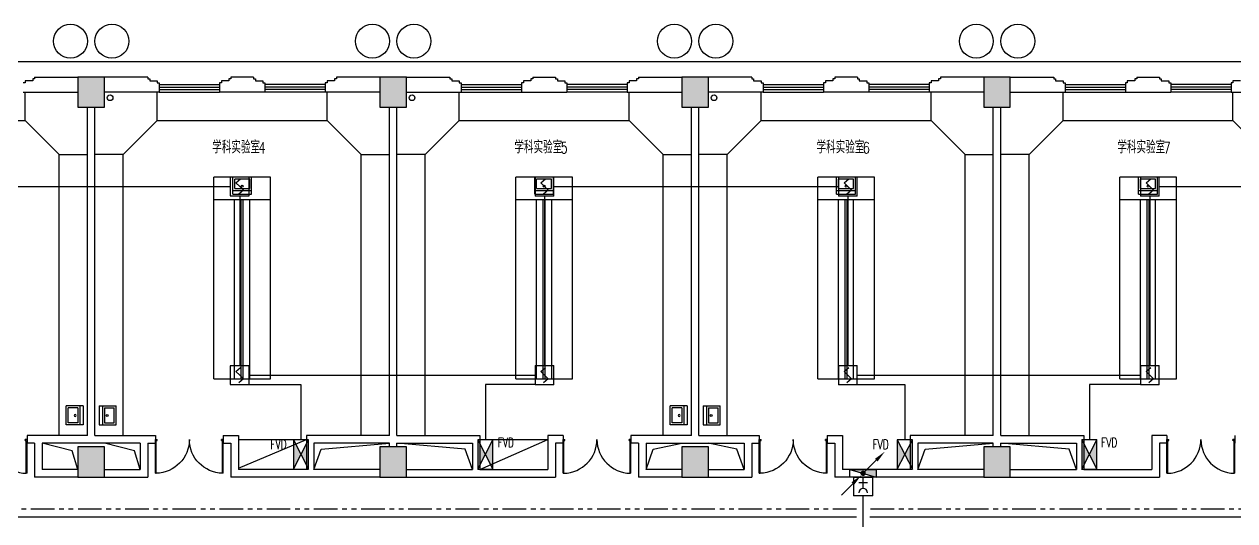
# Model space of a CAD drawing. Extents: x 190999 to 918899, y -200814 to 215286.
# Drawn here: x 586010 to 618082, y 94429 to 107586 of the extents above; entities that cross this region are included whole.
import ezdxf

# ---------------------------------------------------------------- set-up
doc = ezdxf.new("R2010")
doc.units = 0
doc.header["$LTSCALE"] = 1000
doc.header["$MEASUREMENT"] = 0
doc.linetypes.add('PHANTOM2', pattern=[1.25, 0.625, -0.125, 0.125, -0.125, 0.125, -0.125])
for name, color, linetype in [('00-EQUIP', 3, 'Continuous'), ('00-LWIRE', 4, 'Continuous'), ('00-WIRE-4', 6, 'Continuous'), ('A-墙线', 2, 'Continuous'), ('A-外包装修', 250, 'Continuous'), ('A-外窗', 145, 'Continuous'), ('A-家具', 250, 'Continuous'), ('A-门', 167, 'Continuous'), ('COLUMN', 2, 'Continuous'), ('EQUIP_消火栓', 1, 'Continuous'), ('PUB_HATCH', 250, 'Continuous'), ('房间名称', 7, 'Continuous'), ('暖通-风-说明', 3, 'Continuous'), ('洞口线', 165, 'Continuous'), ('雨水管', 151, 'Continuous')]:
    doc.layers.add(name, color=color, linetype=linetype)
doc.styles.add('_TCH_DIM', font='SIMPLEX', dxfattribs={"bigfont": 'GBCBIG'})
doc.styles.add('HZ-ZGBZ', font='romanc.shx', dxfattribs={"width": 0.65})
doc.styles.get("Standard").update_dxf_attribs({"font": 'simhei.ttf'})
doc.styles.add('XXK', font='romans.shx', dxfattribs={"width": 0.75, "bigfont": 'hzf.shx'})
doc.styles.add('zz-1', font='arial.ttf', dxfattribs={"width": 0.8})
doc.linetypes.add('BIG-DLINE', pattern='A,1,-0.15,["D",XXK,S=0.2,R=0,X=-0.1,Y=-0.09],-0.2', length=1.35)

# ---------------------------------------------------------------- blocks, each defined once
blk = doc.blocks.new('m1800')
at = {"layer": 'A-墙线'}
for p, q in [((-900, -100), (-900, 100)), ((900, -100), (900, 100))]:
    blk.add_line(p, q, dxfattribs=at)
at = {"layer": 'A-门'}
for p, q in [((-900, 900), (-900, 0)), ((-900, 900), (-880, 900)), ((-880, 900), (-880, 50)), ((880, 900), (880, 50)), ((900, 900), (880, 900)), ((900, 900), (900, 0)), ((-900, 50), (-870, 50)), ((-900, 0), (-850, 0)), ((-870, 50), (-870, 30)), ((-870, 30), (-850, 30)), ((-850, 30), (-850, 0)), ((850, 30), (850, 0)), ((870, 30), (850, 30)), ((900, 0), (850, 0)), ((870, 50), (870, 30)), ((900, 50), (870, 50))]:
    blk.add_line(p, q, dxfattribs=at)
for centre, start, end in [((-900, 0), 0, 88.7267), ((900, 0), 91.2733, 180)]:
    blk.add_arc(centre, 900, start, end, dxfattribs=at)
blk = doc.blocks.new('$TwtSys$00000434')
for p, q in [((-0.5, 0.5), (-0.5, -0.5)), ((-0.5, -0.5), (0.5, 0.5)), ((0.5, 0.5), (-0.5, 0.5)), ((0.5, -0.5), (0.5, 0.5)), ((-0.5, -0.5), (0.5, -0.5))]:
    blk.add_line(p, q)
blk.add_solid([(0.5, -0.5), (0.5, 0.5), (-0.5, -0.5)])
blk = doc.blocks.new('$plan$00001609')
at = {"linetype": 'Continuous'}
for p, q in [((0, -251), (0, 251)), ((0, 251), (450, 251)), ((93, -251), (93, 251)), ((146, -199), (146, 199)), ((146, 199), (397, 199)), ((397, 199), (397, -199)), ((450, 251), (450, -251)), ((0, -251), (450, -251)), ((146, -199), (397, -199))]:
    blk.add_line(p, q, dxfattribs=at)
blk.add_line((238, 2), (238, 0))
blk.add_arc((212, 0), 26, 4.716, 0, dxfattribs=at)
at = {"style": 'zz-1'}
for tag in ['YSIZE', 'XSIZE']:
    blk.add_attdef(tag, (0, 0), '', height=0.5, dxfattribs=at)
blk = doc.blocks.new('_LINKPT1')
at = {"color": 0}
blk.add_line((0, 0), (0, 0), dxfattribs=at)
blk = doc.blocks.new('J62IR8YJ')
for p, q in [((-0.5, 1), (0.5, 1)), ((-0.5, 0), (-0.5, 1)), ((0.5, 1), (0.5, 0)), ((0.5, 0), (-0.5, 0)), ((-0.231, 0.312), (0.231, 0.312)), ((0, 0.598), (0, 0.06))]:
    blk.add_line(p, q)
at = {"const_width": 0.04, "flags": 128}
blk.add_lwpolyline([(-0.5, 0), (-0.5, 1), (0.5, 1), (0.5, 0)], close=True, dxfattribs=at)
blk.add_arc((0, 0.829), 0.231, 180, 0)
at = {"xscale": 0.002, "yscale": 0.00200000000000955, "zscale": 0.002}
for p in [(0, 1), (-0.5, 0.5), (0, 0), (0.5, 0.5)]:
    blk.add_blockref('_LINKPT1', p, dxfattribs=at)
at = {"flags": 9}
blk.add_attdef('A', (0, 0), '', height=0.00002, dxfattribs=at)
blk = doc.blocks.new('3S1KCGW2')
for p, q in [((0.5, 0.5), (-0.5, 0.5)), ((-0.5, 0.5), (-0.5, -0.5)), ((-0.2, 0.2), (0.05, 0.4)), ((0, 0), (-0.2, 0.2)), ((0, 0), (0.2, -0.2)), ((0.5, -0.5), (0.5, 0.5)), ((-0.5, -0.5), (0.5, -0.5)), ((0.2, -0.2), (-0.05, -0.4))]:
    blk.add_line(p, q)
at = {"const_width": 0.04, "flags": 128}
blk.add_lwpolyline([(-0.5, -0.5), (-0.5, 0.5), (0.5, 0.5), (0.5, -0.5)], close=True, dxfattribs=at)
at = {"xscale": 0.002, "yscale": 0.002, "zscale": 0.002}
for p in [(-0.5, 0), (0, 0.5), (0.5, 0), (0, -0.5)]:
    blk.add_blockref('_LINKPT1', p, dxfattribs=at)
at = {"flags": 9}
blk.add_attdef('A', (0, 0), '', height=0.00002, dxfattribs=at)
blk = doc.blocks.new('6H2NC6JJ')
for p, q in [((-0.78, 0.4), (0.78, -0.4)), ((0.78, 0.4), (-0.78, -0.4)), ((0.78, 0.4), (-0.78, 0.4)), ((-0.78, 0.4), (-0.78, -0.4)), ((0.78, -0.4), (0.78, 0.4)), ((-0.78, -0.4), (0.78, -0.4))]:
    blk.add_line(p, q)
at = {"const_width": 0.04}
blk.add_lwpolyline([(-0.78, 0.4), (-0.78, -0.4), (0.78, -0.4), (0.78, 0.4)], close=True, dxfattribs=at)
for points in [[(-0.78, 0.4), (0, 0), (0.78, 0.4)], [(-0.78, -0.4), (0.78, -0.4), (0, 0)]]:
    blk.add_solid(points)
at = {"xscale": 0.002, "yscale": 0.002, "zscale": 0.002}
for p in [(-0.78, 0), (0, 0.4), (0.78, 0), (0, -0.4)]:
    blk.add_blockref('_LINKPT1', p, dxfattribs=at)
at = {"flags": 9}
blk.add_attdef('A', (0, 0), '', height=0.00002, dxfattribs=at)
blk = doc.blocks.new('_WRLD1L')
for p, q in [((0.7, 0.7), (0, 0)), ((0.104, 0.104), (0.104, 0.104)), ((-0.104, -0.104), (-0.104, -0.104))]:
    blk.add_line(p, q)
at = {"const_width": 0.142}
blk.add_lwpolyline([(-0.071, 0, 1), (0.071, 0, 1)], format="xyb", close=True, dxfattribs=at)
blk.add_solid([(0.63, 0.77), (0.77, 0.63), (1.15, 1.15)])
at = {"width": 0.8, "flags": 9}
blk.add_attdef('A', (0, 0), '', height=0.00002, dxfattribs=at)
blk = doc.blocks.new('_WRLD10L')
for p, q in [((1.15, 1.15), (0.55, 0.55)), ((0.104, 0.104), (0.104, 0.104)), ((-0.104, -0.104), (-0.104, -0.104))]:
    blk.add_line(p, q)
at = {"const_width": 0.142}
blk.add_lwpolyline([(-0.071, 0, 1), (0.071, 0, 1)], format="xyb", close=True, dxfattribs=at)
blk.add_solid([(0.62, 0.48), (0.48, 0.62), (0.1, 0.1)])
at = {"width": 0.8, "flags": 9}
blk.add_attdef('A', (0, 0), '', height=0.00002, dxfattribs=at)

msp = doc.modelspace()

# ---------------------------------------------------------------- hatches: boundary and pattern name
at = {"layer": 'PUB_HATCH'}
for points in [[(587434.6, 105386.5), (588134.6, 105386.5), (588134.6, 106186.5), (587434.6, 106186.5)], [(595434.6, 105386.5), (596134.6, 105386.5), (596134.6, 106186.5), (595434.6, 106186.5)], [(603434.6, 105386.5), (604134.6, 105386.5), (604134.6, 106186.5), (603434.6, 106186.5)], [(611434.6, 105386.5), (612134.6, 105386.5), (612134.6, 106186.5), (611434.6, 106186.5)], [(587434.6, 95586.5), (588134.6, 95586.5), (588134.6, 96386.5), (587434.6, 96386.5)], [(595434.6, 95586.5), (596134.6, 95586.5), (596134.6, 96386.5), (595434.6, 96386.5)], [(603434.6, 95586.5), (604134.6, 95586.5), (604134.6, 96386.5), (603434.6, 96386.5)], [(611434.6, 95586.5), (612134.6, 95586.5), (612134.6, 96386.5), (611434.6, 96386.5)]]:
    msp.add_hatch(color=256, dxfattribs=at).paths.add_polyline_path(points)

# ---------------------------------------------------------------- linework, layer by layer
at = {"layer": '00-WIRE-4'}
for p, q in [((584082.9, 103286.5), (591467.9, 103286.5)), ((600043.4, 103286.5), (607580.9, 103286.5)), ((616080.9, 103286.5), (623505, 103286.5)), ((591717.9, 103036.5), (591717.9, 98536.5)), ((599793.4, 103036.5), (599793.4, 98536.5)), ((607830.9, 103036.5), (607830.9, 98536.5)), ((615830.9, 103036.5), (615830.9, 98536.5)), ((591967.9, 98286.5), (599543.4, 98286.5)), ((608080.9, 98286.5), (615580.9, 98286.5)), ((591967.9, 98036.5), (593340.1, 98036.5)), ((593340.1, 98036.5), (593340.1, 96576.5)), ((598229.1, 98036.5), (598229.1, 96576.5)), ((599543.4, 98036.5), (598229.1, 98036.5)), ((608080.9, 98036.5), (609340.1, 98036.5)), ((609340.1, 98036.5), (609340.1, 96576.5)), ((615580.9, 98036.5), (614229.1, 98036.5)), ((614229.1, 98036.5), (614229.1, 96576.5)), ((608234.9, 94136.5), (608234.9, 95086.5))]:
    msp.add_line(p, q, dxfattribs=at)
at = {"layer": '00-WIRE-4', "linetype": 'PHANTOM2'}
for p, q in [((608059.9, 94736.5), (583509.3, 94736.5)), ((624059.6, 94736.5), (608409.9, 94736.5))]:
    msp.add_line(p, q, dxfattribs=at)
at = {"layer": '00-WIRE-4', "linetype": 'BIG-DLINE'}
for p, q in [((583509.3, 94536.5), (608059.9, 94536.5)), ((608409.9, 94536.5), (624059.6, 94536.5))]:
    msp.add_line(p, q, dxfattribs=at)
at = {"layer": 'A-墙线'}
for p, q in [((586284.6, 106186.5), (587434.6, 106186.5)), ((586284.6, 106186.5), (586284.6, 106136.5)), ((589284.6, 106186.5), (588134.6, 106186.5)), ((589284.6, 106186.5), (589284.6, 106136.5)), ((592084.6, 106186.5), (591484.6, 106186.5)), ((591484.6, 106186.5), (591484.6, 106136.5)), ((592084.6, 106186.5), (592084.6, 106136.5)), ((595434.6, 106186.5), (594284.6, 106186.5)), ((594284.6, 106186.5), (594284.6, 106136.5)), ((596134.6, 106186.5), (597284.6, 106186.5)), ((597284.6, 106186.5), (597284.6, 106136.5)), ((599484.6, 106186.5), (600084.6, 106186.5)), ((599484.6, 106186.5), (599484.6, 106136.5)), ((600084.6, 106186.5), (600084.6, 106136.5)), ((602284.6, 106186.5), (603434.6, 106186.5)), ((602284.6, 106186.5), (602284.6, 106136.5)), ((605284.6, 106186.5), (604134.6, 106186.5)), ((605284.6, 106186.5), (605284.6, 106136.5)), ((608084.6, 106186.5), (607484.6, 106186.5)), ((607484.6, 106186.5), (607484.6, 106136.5)), ((608084.6, 106186.5), (608084.6, 106136.5)), ((611434.6, 106186.5), (610284.6, 106186.5)), ((610284.6, 106186.5), (610284.6, 106136.5)), ((612134.6, 106186.5), (613284.6, 106186.5)), ((613284.6, 106186.5), (613284.6, 106136.5)), ((615484.6, 106186.5), (616084.6, 106186.5)), ((615484.6, 106186.5), (615484.6, 106136.5)), ((616084.6, 106186.5), (616084.6, 106136.5)), ((586034.6, 106036.5), (585984.6, 106036.5)), ((586034.6, 106086.5), (586034.6, 106036.5)), ((586234.6, 106086.5), (586034.6, 106086.5)), ((586234.6, 106136.5), (586234.6, 106086.5)), ((586284.6, 106136.5), (586234.6, 106136.5)), ((589284.6, 106136.5), (589334.6, 106136.5)), ((589334.6, 106136.5), (589334.6, 106086.5)), ((589334.6, 106086.5), (589534.6, 106086.5)), ((589534.6, 106086.5), (589534.6, 106036.5)), ((589534.6, 106036.5), (589584.6, 106036.5)), ((589584.6, 106036.5), (589584.6, 105786.5)), ((591234.6, 106036.5), (591184.6, 106036.5)), ((591184.6, 106036.5), (591184.6, 105786.5)), ((591234.6, 106086.5), (591234.6, 106036.5)), ((591434.6, 106086.5), (591234.6, 106086.5)), ((591434.6, 106136.5), (591434.6, 106086.5)), ((591484.6, 106136.5), (591434.6, 106136.5)), ((592084.6, 106136.5), (592134.6, 106136.5)), ((592134.6, 106136.5), (592134.6, 106086.5)), ((592134.6, 106086.5), (592334.6, 106086.5)), ((592334.6, 106086.5), (592334.6, 106036.5)), ((592334.6, 106036.5), (592384.6, 106036.5)), ((592384.6, 106036.5), (592384.6, 105786.5)), ((594034.6, 106036.5), (593984.6, 106036.5)), ((593984.6, 106036.5), (593984.6, 105786.5)), ((594034.6, 106086.5), (594034.6, 106036.5)), ((594234.6, 106086.5), (594034.6, 106086.5)), ((594234.6, 106136.5), (594234.6, 106086.5)), ((594284.6, 106136.5), (594234.6, 106136.5)), ((597284.6, 106136.5), (597334.6, 106136.5)), ((597334.6, 106136.5), (597334.6, 106086.5)), ((597334.6, 106086.5), (597534.6, 106086.5)), ((597534.6, 106086.5), (597534.6, 106036.5)), ((597534.6, 106036.5), (597584.6, 106036.5)), ((597584.6, 106036.5), (597584.6, 105786.5)), ((599234.6, 106036.5), (599184.6, 106036.5)), ((599184.6, 106036.5), (599184.6, 105786.5)), ((599234.6, 106086.5), (599234.6, 106036.5)), ((599434.6, 106086.5), (599234.6, 106086.5)), ((599434.6, 106136.5), (599434.6, 106086.5)), ((599484.6, 106136.5), (599434.6, 106136.5)), ((600084.6, 106136.5), (600134.6, 106136.5)), ((600134.6, 106136.5), (600134.6, 106086.5)), ((600134.6, 106086.5), (600334.6, 106086.5)), ((600334.6, 106086.5), (600334.6, 106036.5)), ((600334.6, 106036.5), (600384.6, 106036.5)), ((600384.6, 106036.5), (600384.6, 105786.5)), ((602034.6, 106036.5), (601984.6, 106036.5)), ((601984.6, 106036.5), (601984.6, 105786.5)), ((602034.6, 106086.5), (602034.6, 106036.5)), ((602234.6, 106086.5), (602034.6, 106086.5)), ((602234.6, 106136.5), (602234.6, 106086.5)), ((602284.6, 106136.5), (602234.6, 106136.5)), ((605284.6, 106136.5), (605334.6, 106136.5)), ((605334.6, 106136.5), (605334.6, 106086.5)), ((605334.6, 106086.5), (605534.6, 106086.5)), ((605534.6, 106086.5), (605534.6, 106036.5)), ((605534.6, 106036.5), (605584.6, 106036.5)), ((605584.6, 106036.5), (605584.6, 105786.5)), ((607234.6, 106036.5), (607184.6, 106036.5)), ((607184.6, 106036.5), (607184.6, 105786.5)), ((607234.6, 106086.5), (607234.6, 106036.5)), ((607434.6, 106086.5), (607234.6, 106086.5)), ((607434.6, 106136.5), (607434.6, 106086.5)), ((607484.6, 106136.5), (607434.6, 106136.5)), ((608084.6, 106136.5), (608134.6, 106136.5)), ((608134.6, 106136.5), (608134.6, 106086.5)), ((608134.6, 106086.5), (608334.6, 106086.5)), ((608334.6, 106086.5), (608334.6, 106036.5)), ((608334.6, 106036.5), (608384.6, 106036.5)), ((608384.6, 106036.5), (608384.6, 105786.5)), ((610034.6, 106036.5), (609984.6, 106036.5)), ((609984.6, 106036.5), (609984.6, 105786.5)), ((610034.6, 106086.5), (610034.6, 106036.5)), ((610234.6, 106086.5), (610034.6, 106086.5)), ((610234.6, 106136.5), (610234.6, 106086.5)), ((610284.6, 106136.5), (610234.6, 106136.5)), ((613284.6, 106136.5), (613334.6, 106136.5)), ((613334.6, 106136.5), (613334.6, 106086.5)), ((613334.6, 106086.5), (613534.6, 106086.5)), ((613534.6, 106086.5), (613534.6, 106036.5)), ((613534.6, 106036.5), (613584.6, 106036.5)), ((613584.6, 106036.5), (613584.6, 105786.5)), ((615234.6, 106036.5), (615184.6, 106036.5)), ((615184.6, 106036.5), (615184.6, 105786.5)), ((615234.6, 106086.5), (615234.6, 106036.5)), ((615434.6, 106086.5), (615234.6, 106086.5)), ((615434.6, 106136.5), (615434.6, 106086.5)), ((615484.6, 106136.5), (615434.6, 106136.5)), ((616084.6, 106136.5), (616134.6, 106136.5)), ((616134.6, 106136.5), (616134.6, 106086.5)), ((616134.6, 106086.5), (616334.6, 106086.5)), ((616334.6, 106086.5), (616334.6, 106036.5)), ((616334.6, 106036.5), (616384.6, 106036.5)), ((616384.6, 106036.5), (616384.6, 105786.5)), ((618034.6, 106036.5), (617984.6, 106036.5)), ((617984.6, 106036.5), (617984.6, 105786.5)), ((618034.6, 106086.5), (618034.6, 106036.5)), ((618234.6, 106086.5), (618034.6, 106086.5)), ((585984.6, 105786.5), (587434.6, 105786.5)), ((589584.6, 105786.5), (588134.6, 105786.5)), ((592384.6, 105786.5), (591184.6, 105786.5)), ((595434.6, 105786.5), (593984.6, 105786.5)), ((596134.6, 105786.5), (597584.6, 105786.5)), ((599184.6, 105786.5), (600384.6, 105786.5)), ((601984.6, 105786.5), (603434.6, 105786.5)), ((605584.6, 105786.5), (604134.6, 105786.5)), ((608384.6, 105786.5), (607184.6, 105786.5)), ((611434.6, 105786.5), (609984.6, 105786.5)), ((612134.6, 105786.5), (613584.6, 105786.5)), ((615184.6, 105786.5), (616384.6, 105786.5)), ((617984.6, 105786.5), (619434.6, 105786.5)), ((587684.6, 96686.5), (587684.6, 105386.5)), ((587884.6, 96686.5), (587884.6, 105386.5)), ((595684.6, 96686.5), (595684.6, 105386.5)), ((595884.6, 96686.5), (595884.6, 105386.5)), ((603684.6, 96686.5), (603684.6, 105386.5)), ((603884.6, 96686.5), (603884.6, 105386.5)), ((611684.6, 96686.5), (611684.6, 105386.5)), ((611884.6, 96686.5), (611884.6, 105386.5)), ((587684.6, 96686.5), (586084.6, 96686.5)), ((587884.6, 96686.5), (589484.6, 96686.5)), ((591284.6, 96686.5), (591684.6, 96686.5)), ((591684.6, 96686.5), (591684.6, 95786.5)), ((600284.6, 96686.5), (599884.6, 96686.5)), ((599884.6, 96686.5), (599884.6, 95786.5)), ((603684.6, 96686.5), (602084.6, 96686.5)), ((603884.6, 96686.5), (605484.6, 96686.5)), ((607284.6, 96686.5), (607684.6, 96686.5)), ((607684.6, 96686.5), (607684.6, 95786.5)), ((616284.6, 96686.5), (615884.6, 96686.5)), ((615884.6, 96686.5), (615884.6, 95786.5)), ((586284.6, 96486.5), (586084.6, 96486.5)), ((586284.6, 96486.5), (586284.6, 95586.5)), ((589084.6, 96486.5), (586484.6, 96486.5)), ((586484.6, 96486.5), (586484.6, 95786.5)), ((589084.6, 96486.5), (589084.6, 95786.5)), ((589284.6, 96486.5), (589484.6, 96486.5)), ((589284.6, 96486.5), (589284.6, 95586.5)), ((591284.6, 96486.5), (591484.6, 96486.5)), ((591484.6, 96486.5), (591484.6, 95586.5)), ((595684.6, 96386.5), (595684.6, 96486.5)), ((595884.6, 96386.5), (595884.6, 96486.5)), ((600284.6, 96486.5), (600084.6, 96486.5)), ((600084.6, 96486.5), (600084.6, 95586.5)), ((602284.6, 96486.5), (602084.6, 96486.5)), ((602284.6, 96486.5), (602284.6, 95586.5)), ((602484.6, 96486.5), (605084.6, 96486.5)), ((602484.6, 96486.5), (602484.6, 95786.5)), ((605084.6, 96486.5), (605084.6, 95786.5)), ((605284.6, 96486.5), (605484.6, 96486.5)), ((605284.6, 96486.5), (605284.6, 95586.5)), ((607284.6, 96486.5), (607484.6, 96486.5)), ((607484.6, 96486.5), (607484.6, 95586.5)), ((611684.6, 96386.5), (611684.6, 96486.5)), ((611884.6, 96386.5), (611884.6, 96486.5)), ((616284.6, 96486.5), (616084.6, 96486.5)), ((616084.6, 96486.5), (616084.6, 95586.5)), ((587434.6, 95586.5), (586284.6, 95586.5)), ((587434.6, 95786.5), (586484.6, 95786.5)), ((588134.6, 95786.5), (589084.6, 95786.5)), ((588134.6, 95586.5), (589284.6, 95586.5)), ((595434.6, 95586.5), (591484.6, 95586.5)), ((593484.6, 95786.5), (591684.6, 95786.5)), ((595434.6, 95786.5), (593684.6, 95786.5)), ((596134.6, 95786.5), (597884.6, 95786.5)), ((596134.6, 95586.5), (600084.6, 95586.5)), ((598084.6, 95786.5), (599884.6, 95786.5)), ((603434.6, 95586.5), (602284.6, 95586.5)), ((603434.6, 95786.5), (602484.6, 95786.5)), ((604134.6, 95786.5), (605084.6, 95786.5)), ((604134.6, 95586.5), (605284.6, 95586.5)), ((611434.6, 95586.5), (607484.6, 95586.5)), ((611434.6, 95786.5), (609684.6, 95786.5)), ((612134.6, 95786.5), (613884.6, 95786.5)), ((612134.6, 95586.5), (616084.6, 95586.5))]:
    msp.add_line(p, q, dxfattribs=at)
for points in [[(595684.6, 96686.5), (593484.6, 96686.5), (593484.6, 95786.5)], [(595884.6, 96686.5), (598084.6, 96686.5), (598084.6, 95786.5)], [(611684.6, 96686.5), (609484.6, 96686.5), (609484.6, 95786.5), (607684.6, 95786.5)], [(611884.6, 96686.5), (614084.6, 96686.5), (614084.6, 95786.5), (615884.6, 95786.5)], [(595684.6, 96486.5), (593684.6, 96486.5), (593684.6, 95786.5)], [(595884.6, 96486.5), (597884.6, 96486.5), (597884.6, 95786.5)], [(611684.6, 96486.5), (609684.6, 96486.5), (609684.6, 95786.5)], [(611884.6, 96486.5), (613884.6, 96486.5), (613884.6, 95786.5)]]:
    msp.add_lwpolyline(points, dxfattribs=at)
at = {"layer": 'A-外包装修'}
msp.add_line((628484.6, 106586.5), (564834.6, 106586.5), dxfattribs=at)
for centre in [(587234.6, 107136.5), (588334.6, 107136.5), (595234.6, 107136.5), (596334.6, 107136.5), (603234.6, 107136.5), (604334.6, 107136.5), (611234.6, 107136.5), (612334.6, 107136.5)]:
    msp.add_circle(centre, 450, dxfattribs=at)
at = {"layer": 'A-外窗'}
for p, q in [((589584.6, 105986.5), (591184.6, 105986.5)), ((589584.6, 105916.5), (591184.6, 105916.5)), ((589584.6, 105856.5), (591184.6, 105856.5)), ((593984.6, 105986.5), (592384.6, 105986.5)), ((593984.6, 105916.5), (592384.6, 105916.5)), ((593984.6, 105856.5), (592384.6, 105856.5)), ((597584.6, 105986.5), (599184.6, 105986.5)), ((597584.6, 105916.5), (599184.6, 105916.5)), ((597584.6, 105856.5), (599184.6, 105856.5)), ((601984.6, 105986.5), (600384.6, 105986.5)), ((601984.6, 105916.5), (600384.6, 105916.5)), ((601984.6, 105856.5), (600384.6, 105856.5)), ((605584.6, 105986.5), (607184.6, 105986.5)), ((605584.6, 105916.5), (607184.6, 105916.5)), ((605584.6, 105856.5), (607184.6, 105856.5)), ((609984.6, 105986.5), (608384.6, 105986.5)), ((609984.6, 105916.5), (608384.6, 105916.5)), ((609984.6, 105856.5), (608384.6, 105856.5)), ((613584.6, 105986.5), (615184.6, 105986.5)), ((613584.6, 105916.5), (615184.6, 105916.5)), ((613584.6, 105856.5), (615184.6, 105856.5)), ((617984.6, 105986.5), (616384.6, 105986.5)), ((617984.6, 105916.5), (616384.6, 105916.5)), ((617984.6, 105856.5), (616384.6, 105856.5)), ((589584.6, 105786.5), (591184.6, 105786.5)), ((593984.6, 105786.5), (592384.6, 105786.5)), ((597584.6, 105786.5), (599184.6, 105786.5)), ((601984.6, 105786.5), (600384.6, 105786.5)), ((605584.6, 105786.5), (607184.6, 105786.5)), ((609984.6, 105786.5), (608384.6, 105786.5)), ((613584.6, 105786.5), (615184.6, 105786.5)), ((617984.6, 105786.5), (616384.6, 105786.5))]:
    msp.add_line(p, q, dxfattribs=at)
at = {"layer": 'A-家具'}
for p, q in [((586034.6, 105036.5), (586034.6, 105786.5)), ((589534.6, 105036.5), (589534.6, 105786.5)), ((594034.6, 105036.5), (594034.6, 105786.5)), ((597534.6, 105036.5), (597534.6, 105786.5)), ((602034.6, 105036.5), (602034.6, 105786.5)), ((605534.6, 105036.5), (605534.6, 105786.5)), ((610034.6, 105036.5), (610034.6, 105786.5)), ((613534.6, 105036.5), (613534.6, 105786.5)), ((618034.6, 105036.5), (618034.6, 105786.5)), ((581534.6, 105036.5), (586034.6, 105036.5)), ((586034.6, 105036.5), (586934.6, 104136.5)), ((589534.6, 105036.5), (588634.6, 104136.5)), ((589534.6, 105036.5), (594034.6, 105036.5)), ((594034.6, 105036.5), (594934.6, 104136.5)), ((597534.6, 105036.5), (596634.6, 104136.5)), ((597534.6, 105036.5), (602034.6, 105036.5)), ((602034.6, 105036.5), (602934.6, 104136.5)), ((605534.6, 105036.5), (604634.6, 104136.5)), ((605534.6, 105036.5), (610034.6, 105036.5)), ((610034.6, 105036.5), (610934.6, 104136.5)), ((613534.6, 105036.5), (612634.6, 104136.5)), ((613534.6, 105036.5), (618034.6, 105036.5)), ((618034.6, 105036.5), (618934.6, 104136.5)), ((586934.6, 96686.5), (586934.6, 104136.5)), ((586934.6, 104136.5), (587684.6, 104136.5)), ((588634.6, 104136.5), (587884.6, 104136.5)), ((588634.6, 96686.5), (588634.6, 104136.5)), ((594934.6, 96686.5), (594934.6, 104136.5)), ((594934.6, 104136.5), (595684.6, 104136.5)), ((596634.6, 104136.5), (595884.6, 104136.5)), ((596634.6, 96686.5), (596634.6, 104136.5)), ((602934.6, 96686.5), (602934.6, 104136.5)), ((602934.6, 104136.5), (603684.6, 104136.5)), ((604634.6, 104136.5), (603884.6, 104136.5)), ((604634.6, 96686.5), (604634.6, 104136.5)), ((610934.6, 96686.5), (610934.6, 104136.5)), ((610934.6, 104136.5), (611684.6, 104136.5)), ((612634.6, 104136.5), (611884.6, 104136.5)), ((612634.6, 96686.5), (612634.6, 104136.5)), ((591034.6, 98186.5), (591034.6, 103536.5)), ((592534.6, 103536.5), (591034.6, 103536.5)), ((592534.6, 98186.5), (592534.6, 103536.5)), ((599034.6, 98186.5), (599034.6, 103536.5)), ((600534.6, 103536.5), (599034.6, 103536.5)), ((600534.6, 98186.5), (600534.6, 103536.5)), ((607034.6, 98186.5), (607034.6, 103536.5)), ((608534.6, 103536.5), (607034.6, 103536.5)), ((608534.6, 98186.5), (608534.6, 103536.5)), ((615034.6, 98186.5), (615034.6, 103536.5)), ((616534.6, 103536.5), (615034.6, 103536.5)), ((616534.6, 98186.5), (616534.6, 103536.5)), ((592534.6, 102936.5), (591034.6, 102936.5)), ((591584.6, 98186.5), (591584.6, 102936.5)), ((591759.6, 98186.5), (591759.6, 102936.5)), ((591809.6, 98186.5), (591809.6, 102936.5)), ((591984.6, 98186.5), (591984.6, 102936.5)), ((600534.6, 102936.5), (599034.6, 102936.5)), ((599584.6, 98186.5), (599584.6, 102936.5)), ((599759.6, 98186.5), (599759.6, 102936.5)), ((599809.6, 98186.5), (599809.6, 102936.5)), ((599984.6, 98186.5), (599984.6, 102936.5)), ((608534.6, 102936.5), (607034.6, 102936.5)), ((607584.6, 98186.5), (607584.6, 102936.5)), ((607759.6, 98186.5), (607759.6, 102936.5)), ((607809.6, 98186.5), (607809.6, 102936.5)), ((607984.6, 98186.5), (607984.6, 102936.5)), ((616534.6, 102936.5), (615034.6, 102936.5)), ((615584.6, 98186.5), (615584.6, 102936.5)), ((615759.6, 98186.5), (615759.6, 102936.5)), ((615809.6, 98186.5), (615809.6, 102936.5)), ((615984.6, 98186.5), (615984.6, 102936.5)), ((591034.6, 98186.5), (592534.6, 98186.5)), ((599034.6, 98186.5), (600534.6, 98186.5)), ((607034.6, 98186.5), (608534.6, 98186.5)), ((615034.6, 98186.5), (616534.6, 98186.5)), ((591684.6, 96586.5), (593484.6, 96586.5)), ((591684.6, 95824.6), (593484.6, 96586.5)), ((598084.6, 96586.5), (599884.6, 96586.5)), ((598084.6, 95786.5), (599884.6, 96586.5))]:
    msp.add_line(p, q, dxfattribs=at)
at = {"layer": 'COLUMN'}
for p, q in [((588134.6, 106186.5), (587434.6, 106186.5)), ((587434.6, 106186.5), (587434.6, 105386.5)), ((588134.6, 105386.5), (588134.6, 106186.5)), ((596134.6, 106186.5), (595434.6, 106186.5)), ((595434.6, 106186.5), (595434.6, 105386.5)), ((596134.6, 105386.5), (596134.6, 106186.5)), ((604134.6, 106186.5), (603434.6, 106186.5)), ((603434.6, 106186.5), (603434.6, 105386.5)), ((604134.6, 105386.5), (604134.6, 106186.5)), ((612134.6, 106186.5), (611434.6, 106186.5)), ((611434.6, 106186.5), (611434.6, 105386.5)), ((612134.6, 105386.5), (612134.6, 106186.5)), ((587434.6, 105386.5), (588134.6, 105386.5)), ((595434.6, 105386.5), (596134.6, 105386.5)), ((603434.6, 105386.5), (604134.6, 105386.5)), ((611434.6, 105386.5), (612134.6, 105386.5)), ((588134.6, 96386.5), (587434.6, 96386.5)), ((587434.6, 96386.5), (587434.6, 95586.5)), ((588134.6, 95586.5), (588134.6, 96386.5)), ((596134.6, 96386.5), (595434.6, 96386.5)), ((595434.6, 96386.5), (595434.6, 95586.5)), ((596134.6, 95586.5), (596134.6, 96386.5)), ((604134.6, 96386.5), (603434.6, 96386.5)), ((603434.6, 96386.5), (603434.6, 95586.5)), ((604134.6, 95586.5), (604134.6, 96386.5)), ((612134.6, 96386.5), (611434.6, 96386.5)), ((611434.6, 96386.5), (611434.6, 95586.5)), ((612134.6, 95586.5), (612134.6, 96386.5)), ((587434.6, 95586.5), (588134.6, 95586.5)), ((595434.6, 95586.5), (596134.6, 95586.5)), ((603434.6, 95586.5), (604134.6, 95586.5)), ((611434.6, 95586.5), (612134.6, 95586.5))]:
    msp.add_line(p, q, dxfattribs=at)
at = {"layer": '洞口线', "ltscale": 2}
for points in [[(587434.6, 95786.5), (587280.5, 96284.8), (586484.6, 96486.5)], [(589084.6, 95786.5), (588930.5, 96284.8), (588134.6, 96486.5)], [(593684.6, 95786.5), (593876.2, 96325.5), (595684.6, 96486.5)], [(597884.6, 95786.5), (597692.9, 96325.5), (595884.6, 96486.5)], [(602484.6, 95786.5), (602676.2, 96325.5), (603434.6, 96486.5)], [(605084.6, 95786.5), (604892.9, 96325.5), (604134.6, 96486.5)], [(609684.6, 95786.5), (609876.2, 96325.5), (611684.6, 96486.5)], [(613884.6, 95786.5), (613692.9, 96325.5), (611884.6, 96486.5)]]:
    msp.add_lwpolyline(points, dxfattribs=at)
at = {"layer": '雨水管'}
for centre in [(588284.6, 105636.5), (596284.6, 105636.5), (604284.6, 105636.5)]:
    msp.add_circle(centre, 75, dxfattribs=at)

# ---------------------------------------------------------------- block references
at = {"layer": '00-EQUIP', "xscale": 500, "yscale": 500, "zscale": 500}
for p in [(591717.9, 103286.5), (599793.4, 103286.5), (607830.9, 103286.5), (615830.9, 103286.5), (591717.9, 98286.5), (599793.4, 98286.5), (607830.9, 98286.5), (615830.9, 98286.5)]:
    msp.add_blockref('3S1KCGW2', p, dxfattribs=at)
for name, p, rotation in [('6H2NC6JJ', (593340.1, 96186.5), 90), ('6H2NC6JJ', (598229.1, 96186.5), 90), ('6H2NC6JJ', (598229.1, 96186.5), 90), ('6H2NC6JJ', (609340.1, 96186.5), 90), ('6H2NC6JJ', (614229.1, 96186.5), 90), ('6H2NC6JJ', (614229.1, 96186.5), 90), ('J62IR8YJ', (608234.9, 95586.5), 180)]:
    msp.add_blockref(name, p, dxfattribs=dict(at, rotation=rotation))
at = {"layer": '00-LWIRE', "xscale": 500, "yscale": 500, "zscale": 500}
msp.add_blockref('_WRLD1L', (608234.9, 95686.5), dxfattribs=at)
at = {"layer": '00-LWIRE', "xscale": 500, "yscale": 500, "zscale": 500, "rotation": 180}
msp.add_blockref('_WRLD10L', (608234.9, 95686.5), dxfattribs=at)
at = {"layer": 'A-家具', "yscale": -1, "rotation": 90.00000000000001}
for p in [(591784.6, 103086.5), (599784.6, 103086.5), (607784.6, 103086.5), (615784.6, 103086.5)]:
    msp.add_blockref('$plan$00001609', p, dxfattribs=at)
at = {"layer": 'A-家具', "rotation": 180.0000000000001}
for p in [(587574.3, 97220.2), (603574.3, 97220.2)]:
    msp.add_blockref('$plan$00001609', p, dxfattribs=at)
at = {"layer": 'A-家具', "yscale": -1}
for p in [(587994.8, 97220.2), (603994.8, 97220.2)]:
    msp.add_blockref('$plan$00001609', p, dxfattribs=at)
at = {"layer": 'A-门', "rotation": 180}
for p in [(585184.6, 96586.5), (601184.6, 96586.5), (617184.6, 96586.5)]:
    msp.add_blockref('m1800', p, dxfattribs=at)
at = {"layer": 'A-门', "xscale": -1, "rotation": 180}
for p in [(590384.6, 96586.5), (606384.6, 96586.5)]:
    msp.add_blockref('m1800', p, dxfattribs=at)
at = {"layer": 'EQUIP_消火栓', "xscale": -700, "yscale": 200, "zscale": 700, "rotation": 180}
msp.add_blockref('$TwtSys$00000434', (608234.9, 95686.5), dxfattribs=at)

# ---------------------------------------------------------------- texts
at = {"layer": '房间名称', "style": '_TCH_DIM'}
for p in [(590991.1, 104164.1), (598996.1, 104164.1), (607001.1, 104164.1), (614970.6, 104164.1)]:
    msp.add_text('学科实验室', height=337.59, dxfattribs=at).set_placement(p)
at = {"layer": '房间名称', "style": '_TCH_DIM', "width": 0.705882}
for s, p in [('4', (592219.8, 104164.1)), ('5', (600224.8, 104164.1)), ('6', (608229.8, 104164.1)), ('7', (616199.3, 104164.1))]:
    msp.add_text(s, height=297.5, dxfattribs=at).set_placement(p)
at = {"layer": '暖通-风-说明', "style": 'HZ-ZGBZ', "width": 0.7}
for p in [(592532.4, 96329.4), (598554.2, 96379.4), (608486.9, 96329.4), (614540.7, 96379.4)]:
    msp.add_text('FVD', height=250, dxfattribs=at).set_placement(p)

doc.saveas('drawing.dxf')
